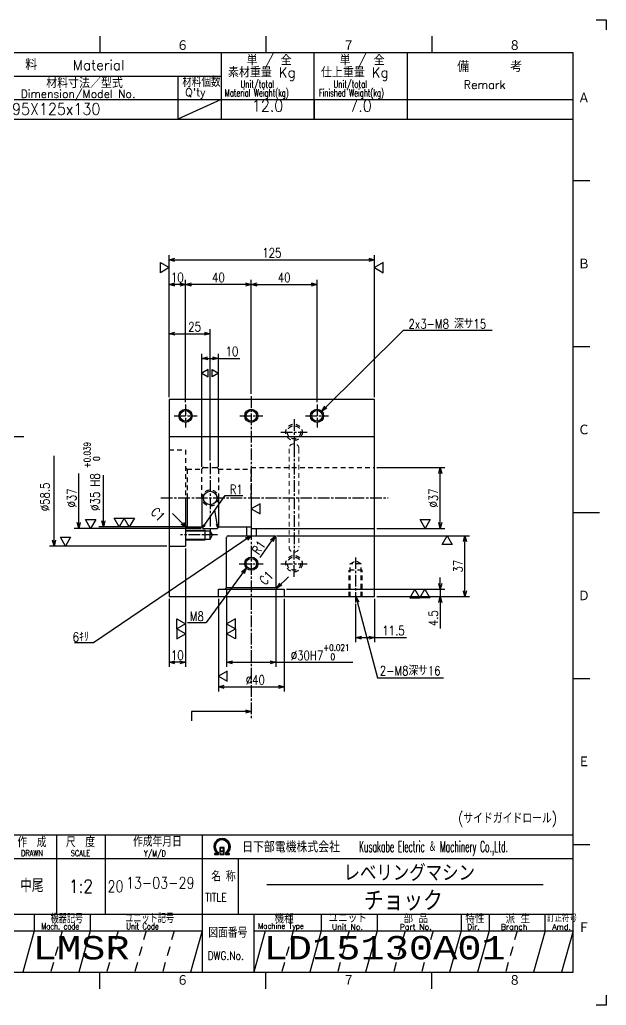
# Model space of a CAD drawing. Extents: x 0 to 1442, y 0 to 840.
# Drawn here: x 1086 to 1442, y 0 to 600 of the extents above; entities that cross this region are included whole.
import ezdxf
from ezdxf.enums import TextEntityAlignment as Align

# ---------------------------------------------------------------- set-up
doc = ezdxf.new("R2010")
doc.units = 0
doc.header["$LTSCALE"] = 1.4142
for name, pattern in [('GEN3A', [3.5, 2, -1.5]), ('GEN7A', [7.5, 5, -0.75, 1, -0.75]), ('HIDDEN2', [3.5, 2, -1.5])]:
    doc.linetypes.add(name, pattern=pattern)
doc.layers.get('0').update_dxf_attribs({"linetype": 'CONTINUOUS'})
doc.layers.get('DEFPOINTS').update_dxf_attribs({"linetype": 'CONTINUOUS'})
for name, color, linetype in [('2', 5, 'CONTINUOUS'), ('4', 3, 'CONTINUOUS'), ('5', 3, 'CONTINUOUS'), ('6', 52, 'CONTINUOUS'), ('7A', 4, 'GEN7A'), ('8', 1, 'CONTINUOUS'), ('9', 3, 'HIDDEN2'), ('RAHM2', 1, 'CONTINUOUS'), ('RAHM3', 52, 'CONTINUOUS')]:
    doc.layers.add(name, color=color, linetype=linetype)
doc.layers.add('3A', color=6, linetype='HIDDEN2', lineweight=20)
doc.styles.add('DIMENSION', font='monotxt.shx', dxfattribs={"bigfont": 'bigfont.shx'})
doc.styles.get("Standard").update_dxf_attribs({"font": 'romans.shx', "width": 0.8, "bigfont": 'extfont.shx'})
doc.dimstyles.new('GEN-ISO', dxfattribs={"dimscale": 1.41421, "dimtxt": 4, "dimasz": 2.5, "dimexe": 2, "dimexo": 1, "dimgap": 1, "dimtad": 3, "dimdec": 3, "dimrnd": 0.001, "dimdsep": 46, "dimtxsty": 'Standard', "dimblk": 'OPEN30', "dimcen": 0, "dimclrt": 52, "dimadec": 0, "dimazin": 0, "dimtp": 0.1, "dimtm": 0.1, "dimtfac": 0.6, "dimtdec": 3, "dimtmove": 0, "dimatfit": 3, "dimldrblk": 'OPEN30', "dimfxl": 1, "dimarcsym": 0})
doc.dimstyles.new('GEN-ISO$4', dxfattribs={"dimscale": 1.41421, "dimtxt": 4, "dimasz": 2.5, "dimexe": 2, "dimexo": 1, "dimgap": 1, "dimtad": 3, "dimdec": 3, "dimrnd": 0.001, "dimdsep": 46, "dimtxsty": 'Standard', "dimblk": 'OPEN30', "dimcen": 0, "dimclrt": 52, "dimadec": 0, "dimazin": 0, "dimtp": 0.1, "dimtm": 0.1, "dimtfac": 0.6, "dimtdec": 3, "dimtmove": 0, "dimatfit": 3, "dimldrblk": 'OPEN30', "dimfxl": 1, "dimarcsym": 0})

# ---------------------------------------------------------------- blocks, each defined once
blk = doc.blocks.new('1A3ﾌﾞﾋﾝ')
at = {"layer": 'RAHM2', "color": 5, "linetype": 'Continuous'}
for p, q in [((417, 297), (420, 297)), ((420, 297), (420, 294)), ((267.5, 292), (267.5, 287)), ((317.5, 292), (317.5, 287)), ((367.5, 292), (367.5, 287)), ((410, 287), (25, 287)), ((410, 10), (410, 287)), ((410, 248.5), (415, 248.5)), ((410, 198.5), (415, 198.5)), ((410, 148.5), (418, 148.5)), ((410, 98.5), (415, 98.5)), ((410, 48.5), (415, 48.5)), ((25, 10), (410, 10)), ((267.5, 5), (267.5, 10)), ((317.5, 5), (317.5, 10)), ((367.5, 5), (367.5, 10)), ((420, 3), (420, 0)), ((420, 0), (417, 0))]:
    blk.add_line(p, q, dxfattribs=at)
at = {"layer": 'RAHM2', "color": 7, "linetype": 'Continuous'}
for p, q in [((304, 287), (304, 267)), ((332, 267), (332, 287)), ((360, 287), (360, 267)), ((200, 280), (304, 280)), ((291, 280), (291, 267)), ((200, 273), (410, 273)), ((200, 267), (410, 267)), ((254.43, 51.26), (254.43, 27.42)), ((269.05, 51.26), (269.05, 27.42)), ((298.3, 51.26), (298.3, 10)), ((152.05, 44.26), (410, 44.26)), ((269.05, 44.26), (269.05, 27.42)), ((298.3, 44.26), (298.3, 44.26)), ((309.17, 44.26), (309.17, 27.42)), ((152.05, 27.42), (410, 27.42)), ((247.73, 27.42), (247.73, 22.42)), ((264.59, 27.42), (264.59, 22.42)), ((313.83, 27.42), (313.83, 10)), ((334.15, 27.42), (334.15, 22.42)), ((351, 27.42), (351, 22.42)), ((376.29, 27.42), (376.29, 22.42)), ((384.72, 27.42), (384.72, 22.42)), ((401.57, 22.42), (401.57, 27.42)), ((210.55, 22.42), (298.3, 22.42)), ((313.83, 22.42), (410, 22.42))]:
    blk.add_line(p, q, dxfattribs=at)
at = {"layer": 'RAHM2', "color": 3, "linetype": 'Continuous'}
for p, q in [((317.73, 36.35), (401.03, 36.35)), ((247.73, 22.42), (244.26, 10)), ((264.59, 22.42), (261.12, 10)), ((298.3, 22.42), (294.83, 10)), ((334.15, 22.42), (330.68, 10)), ((351, 22.42), (347.54, 10)), ((376.29, 22.42), (372.82, 10)), ((384.72, 22.42), (381.25, 10)), ((410, 22.42), (406.54, 10))]:
    blk.add_line(p, q, dxfattribs=at)
at = {"layer": 'RAHM2', "color": 3, "linetype": 'GEN3A'}
for p, q in [((256.16, 22.42), (252.69, 10)), ((273.01, 22.42), (269.55, 10)), ((281.44, 22.42), (277.98, 10)), ((289.87, 22.42), (286.41, 10)), ((325.72, 22.42), (322.25, 10)), ((342.57, 22.42), (339.11, 10)), ((359.43, 22.42), (355.97, 10)), ((367.86, 22.42), (364.39, 10)), ((393.14, 22.42), (389.68, 10))]:
    blk.add_line(p, q, dxfattribs=at)
at = {"layer": 'RAHM2', "color": 5, "linetype": 'Continuous'}
blk.add_lwpolyline([(410, 51.26), (152.05, 51.26), (152.05, 10)], dxfattribs=at)
at = {"layer": 'RAHM2', "color": 7, "linetype": 'Continuous'}
for points in [[(302.02, 45.4), (303.22, 45.4), (303.22, 46.01)], [(302.02, 45.58), (302.97, 45.58), (302.97, 45.91)], [(302.72, 45.82), (302.72, 45.75), (302.02, 45.75), (302.02, 45.4)], [(303.62, 47.51), (303.62, 45.4), (304.92, 45.4), (304.92, 47.51), (303.62, 47.51)], [(303.77, 47.36), (303.77, 46.53), (304.77, 46.53), (304.77, 47.36), (303.77, 47.36)], [(304.77, 46.38), (304.77, 45.55), (303.77, 45.55), (303.77, 46.38), (304.77, 46.38)], [(305.32, 45.98), (305.32, 45.4), (306.58, 45.4), (306.58, 45.75), (305.85, 45.75), (305.85, 45.8)], [(305.57, 45.87), (305.57, 45.58), (306.58, 45.58)]]:
    blk.add_lwpolyline(points, dxfattribs=at)
at = {"layer": 'RAHM2', "color": 3, "linetype": 'Continuous'}
for points in [[(317.29, 22.42), (313.83, 10)], [(401.57, 22.42), (401.57, 22.42), (398.11, 10)]]:
    blk.add_lwpolyline(points, dxfattribs=at)
at = {"layer": 'RAHM2', "color": 7, "linetype": 'Continuous'}
for radius, start, end in [(2.5, 308.2706, 230.8952), (2.28, 303.9949, 234.4013), (2.06, 299.8294, 238.4756)]:
    blk.add_arc((304.3, 47.76), radius, start, end, dxfattribs=at)
at = {"layer": 'RAHM2', "color": 5, "linetype": 'Continuous'}
for s, p in [('６', (290.6, 287.58)), ('７', (340.6, 287.58)), ('８', (390.6, 287.58)), ('Ａ', (411.44, 271.74)), ('Ｂ', (411.44, 221.74)), ('Ｃ', (411.44, 171.74)), ('Ｄ', (411.44, 121.74)), ('Ｅ', (411.44, 71.74)), ('Ｆ', (411.44, 21.74)), ('６', (290.6, 5.87)), ('７', (340.6, 5.87)), ('８', (390.6, 5.87))]:
    blk.add_text(s, height=3.31, dxfattribs=at).set_placement(p)
at = {"layer": 'RAHM2', "color": 7, "linetype": 'Continuous'}
for s, height, p in [('材\u3000\u3000\u3000\u3000\u3000料', 3.311, (223.18, 281.82)), ('単 / 全', 3, (311.71, 283.26)), ('単 / 全', 3, (339.71, 283.26)), ('Material', 3, (259.34, 281.82)), ('素材重量 Kg', 3, (306.08, 279.63)), ('仕上重量 Kg', 3, (334.08, 279.63)), ('備     考', 3.311, (375.08, 281.21)), ('材料寸法／型式', 3, (251.33, 276.39)), ('Dimension/Model No.', 2.4, (243.65, 273.45)), ("Q'ty", 2.4, (293.19, 273.93)), ('Remark', 2.5, (377.03, 276.16)), ('機種', 2.4, (320.08, 24.76)), ('ユニット', 2.4, (336.39, 24.96)), ('部 品', 2.4, (358.93, 24.79)), ('特性', 2.4, (377.55, 24.78)), ('派 生', 2.4, (389.65, 24.72)), ('Unit No.', 1.7, (337.39, 22.76)), ('Part No.', 1.7, (357.81, 22.76)), ('Dir.', 1.7, (378.09, 22.76)), ('Branch', 1.7, (388.28, 22.76)), ('Amd.', 1.7, (403.74, 22.76))]:
    blk.add_text(s, height=height, dxfattribs=at).set_placement(p)
for s, height, width, p in [('材料個数', 3, 0.8, (292.32, 276.75)), ('Material Weight(kg)', 2.2, 0.68, (305.1, 273.86)), ('Unit/total', 2.2, 0.7, (309.86, 276.49)), ('Finished Weight(kg)', 2.2, 0.68, (333.46, 273.86)), ('Unit/total', 2.2, 0.7, (337.86, 276.49)), ('作成年月日', 3, 0.7, (277.49, 47.82)), ('Kusakabe Electric ＆ Machinery Co.,Ltd.', 3.3108, 0.5, (345.56, 46.19)), ('Y/M/D', 1.8, 0.8, (280.79, 44.87)), ('名 称', 3, 0.7, (301.06, 37.33)), ('20', 3.5, 0.8, (269.81, 34.08)), ('TITLE', 2.5, 0.8, (299.18, 31.25)), ('機器記号', 2.5, 0.7, (252.65, 24.77)), ('ユニット記号', 2.5, 0.7, (275.14, 24.85)), ('訂正符号', 2, 0.8, (402.2, 25.16)), ('Mach. code', 2, 0.7, (249.86, 22.83)), ('Unit Code', 2, 0.7, (275.45, 22.83)), ('Machine Type', 1.7, 0.9, (315.15, 23.05)), ('図面番号', 3, 0.7, (300.15, 20.37))]:
    blk.add_text(s, height=height, dxfattribs=dict(at, width=width)).set_placement(p)
for s, height, width, p in [('作  成', 3, 0.7, (247.05, 49.35)), ('尺  度', 3, 0.7, (261.67, 49.35)), ('DRAWN', 1.8, 0.8, (247.05, 45.85)), ('SCALE', 1.8, 0.8, (261.67, 45.85)), ('DWG.No.', 2.5, 0.8, (305.41, 14.96))]:
    blk.add_text(s, height=height, dxfattribs=dict(at, width=width)).set_placement(p, align=Align.MIDDLE)
at = {"layer": 'RAHM2', "color": 7, "linetype": 'Continuous', "width": 0.844147}
blk.add_text('日下部電機株式会社', height=3.311, dxfattribs=at).set_placement((310.35, 46.06), (339.79, 46.06), align=Align.FIT)
at = {"layer": 'RAHM2', "color": 5, "linetype": 'Continuous', "width": 0.7}
for tag, p in [('HEADER3', (35, 274.01)), ('HEADER4', (54.75, 274)), ('HEADER15', (74.49, 274)), ('HEADER16', (94.43, 274))]:
    blk.add_attdef(tag, text='', height=6, dxfattribs=at).set_placement(p, align=Align.MIDDLE)
at = {"layer": 'RAHM2', "color": 7, "linetype": 'Continuous'}
blk.add_attdef('HEADER5', text='', height=2.5, dxfattribs=at).set_placement((63.69, 267.1), align=Align.BOTTOM_RIGHT)
for tag, height, width, p in [('HEADER1', 5, 0.9, (359.12, 40.15)), ('HEADER7', 5, 0.8, (174.38, 35.8)), ('GEN-TITLE-SCA', 4, 0.85, (261.79, 35.85)), ('HEADER2', 6, 0.9, (358.89, 31.68)), ('HEADER11', 3.2, 0.63, (46.91, 19.38)), ('HEADER9', 3.33, 0.8, (71.4, 19.2)), ('HEADER10', 3.5, 0.8, (92.57, 19.22)), ('HEADER14', 3.31, 0.8, (126.54, 12.82))]:
    blk.add_attdef(tag, text='', height=height, dxfattribs=dict(at, width=width)).set_placement(p, align=Align.MIDDLE)
at = {"layer": 'RAHM2', "color": 7, "linetype": 'Continuous', "width": 0.8}
blk.add_attdef('GEN-TITLE-DAT', text='', height=3.5, dxfattribs=at).set_placement((275.35, 34.1), align=Align.BOTTOM_LEFT)
at = {"layer": 'RAHM2', "color": 5, "linetype": 'Continuous', "style": 'DIMENSION', "width": 1.2}
for tag, p in [('HEADER13', (213.56, 11.75)), ('HEADER12', (247.26, 11.72)), ('GEN-TITLE-DWG', (316.79, 11.74))]:
    blk.add_attdef(tag, text='', height=7.02, dxfattribs=at).set_placement(p, align=Align.BOTTOM_LEFT)
blk.add_attdef('HEADER8', text='', height=7.02, dxfattribs=at).set_placement((406.69, 11.71), align=Align.BOTTOM_RIGHT)
at = {"layer": 'RAHM2', "color": 5, "linetype": 'Continuous'}
blk.add_attdef('HEADER6', text='', height=5.8, dxfattribs=at).set_placement((207.09, 13.03), align=Align.BOTTOM_RIGHT)
blk = doc.blocks.new('STDBUHIN')
at = {"color": 7}
for p, q in [((0, 0), (0, -6)), ((10, 0), (10, -6)), ((38, 0), (38, -6)), ((91, 0), (91, -6)), ((104, 0), (104, -6)), ((132, 0), (132, -6)), ((160, 0), (160, -6)), ((0, -6), (210, -6))]:
    blk.add_line(p, q, dxfattribs=at)
at = {"layer": 'RAHM3', "color": 7, "width": 0.9}
for tag, p in [('1GENST', (4.710911, -4.609434)), ('4GENST', (96.434633, -4.658422)), ('5GENST', (118, -4.729)), ('6GENST', (146, -4.729))]:
    blk.add_attdef(tag, text='', height=3.5, dxfattribs=at).set_placement(p, align=Align.BOTTOM_CENTER)
at = {"layer": 'RAHM3', "color": 7}
for tag, p, width in [('2GENST', (11.373533, -4.658422), 0.8), ('3GENST', (41.070972, -4.658422), 0.8), ('7GENST', (162.759538, -4.671383), 0.9)]:
    blk.add_attdef(tag, p, '', height=3.5, dxfattribs=dict(at, width=width))
blk = doc.blocks.new('_Open30')
at = {"color": 0, "linetype": 'ByBlock', "lineweight": -2}
for p, q in [((-1, 0.27), (0, 0)), ((0, 0), (-1, -0.27)), ((0, 0), (-1, 0))]:
    blk.add_line(p, q, dxfattribs=at)
blk = doc.blocks.new('*D90')
at = {"layer": '5', "color": 0, "lineweight": -2, "transparency": 16777216}
for p, q in [((1301.52, 247.44), (1301.52, 221.02)), ((1290.02, 244.44), (1290.02, 221.02)), ((1293.56, 223.85), (1297.99, 223.85)), ((1301.52, 223.85), (1321.03, 223.85))]:
    blk.add_line(p, q, dxfattribs=at)
at = {"layer": 'DEFPOINTS', "color": 0, "transparency": 16777216}
for p in [(1301.52, 248.85), (1290.02, 245.85), (1301.52, 223.85)]:
    blk.add_point(p, dxfattribs=at)
at = {"layer": '5', "color": 0, "lineweight": -2, "transparency": 16777216, "xscale": 3.535525, "yscale": 3.535525, "zscale": 3.535525, "rotation": 180}
blk.add_blockref('_Open30', (1290.02, 223.85), dxfattribs=at)
at = {"layer": '5', "color": 0, "lineweight": -2, "transparency": 16777216, "xscale": 3.535525, "yscale": 3.535525, "zscale": 3.535525}
blk.add_blockref('_Open30', (1301.52, 223.85), dxfattribs=at)
at = {"layer": '5', "color": 52, "transparency": 16777216, "insert": (1313.05, 228.09), "char_height": 5.657, "attachment_point": 5}
blk.add_mtext('11.5', dxfattribs=at)
blk = doc.blocks.new('*D91')
at = {"layer": '5', "color": 0, "lineweight": -2, "transparency": 16777216}
for p, q in [((1241.94, 285.85), (1359.35, 285.85)), ((1356.52, 252.39), (1356.52, 282.31)), ((1302.94, 248.85), (1359.35, 248.85))]:
    blk.add_line(p, q, dxfattribs=at)
at = {"layer": 'DEFPOINTS', "color": 0, "transparency": 16777216}
for p in [(1240.52, 285.85), (1356.52, 285.85), (1301.52, 248.85)]:
    blk.add_point(p, dxfattribs=at)
at = {"layer": '5', "color": 0, "lineweight": -2, "transparency": 16777216, "xscale": 3.535525, "yscale": 3.535525, "zscale": 3.535525}
for p, rotation in [((1356.52, 285.85), 90), ((1356.52, 248.85), 270)]:
    blk.add_blockref('_Open30', p, dxfattribs=dict(at, rotation=rotation))
at = {"layer": '5', "color": 52, "transparency": 16777216, "insert": (1352.28, 267.35), "char_height": 5.657, "attachment_point": 5, "rotation": 90}
blk.add_mtext('37', dxfattribs=at)
blk = doc.blocks.new('*D92')
at = {"layer": '5', "color": 0, "lineweight": -2, "transparency": 16777216}
for p, q in [((1341.52, 256.89), (1341.52, 260.42)), ((1247.94, 253.35), (1344.35, 253.35)), ((1341.52, 253.35), (1341.52, 248.85)), ((1302.94, 248.85), (1344.35, 248.85)), ((1341.52, 245.31), (1341.52, 229.47))]:
    blk.add_line(p, q, dxfattribs=at)
at = {"layer": 'DEFPOINTS', "color": 0, "transparency": 16777216}
for p in [(1246.52, 253.35), (1301.52, 248.85), (1341.52, 248.85)]:
    blk.add_point(p, dxfattribs=at)
at = {"layer": '5', "color": 0, "lineweight": -2, "transparency": 16777216, "xscale": 3.535525, "yscale": 3.535525, "zscale": 3.535525}
for p, rotation in [((1341.52, 253.35), 270), ((1341.52, 248.85), 90)]:
    blk.add_blockref('_Open30', p, dxfattribs=dict(at, rotation=rotation))
at = {"layer": '5', "color": 52, "transparency": 16777216, "insert": (1337.28, 235.62), "char_height": 5.657, "attachment_point": 5, "rotation": 90}
blk.add_mtext('4.5', dxfattribs=at)
blk = doc.blocks.new('*D93')
at = {"layer": '5', "color": 0, "lineweight": -2, "transparency": 16777216}
for p, q in [((1186.52, 278.19), (1186.52, 206.02)), ((1176.52, 247.44), (1176.52, 206.02)), ((1182.99, 208.85), (1180.06, 208.85))]:
    blk.add_line(p, q, dxfattribs=at)
at = {"layer": 'DEFPOINTS', "color": 0, "transparency": 16777216}
for p in [(1186.52, 279.6), (1176.52, 248.85), (1176.52, 208.85)]:
    blk.add_point(p, dxfattribs=at)
at = {"layer": '5', "color": 0, "lineweight": -2, "transparency": 16777216, "xscale": 3.535525, "yscale": 3.535525, "zscale": 3.535525, "rotation": 180}
blk.add_blockref('_Open30', (1176.52, 208.85), dxfattribs=at)
at = {"layer": '5', "color": 0, "lineweight": -2, "transparency": 16777216, "xscale": 3.535525, "yscale": 3.535525, "zscale": 3.535525}
blk.add_blockref('_Open30', (1186.52, 208.85), dxfattribs=at)
at = {"layer": '5', "color": 52, "transparency": 16777216, "insert": (1181.52, 213.09), "char_height": 5.657, "attachment_point": 5}
blk.add_mtext('10', dxfattribs=at)
blk = doc.blocks.new('*D94')
at = {"layer": '5', "color": 0, "lineweight": -2, "transparency": 16777216}
for p, q in [((1206.52, 247.44), (1206.52, 191.02)), ((1246.52, 247.44), (1246.52, 191.02)), ((1210.06, 193.85), (1242.99, 193.85))]:
    blk.add_line(p, q, dxfattribs=at)
at = {"layer": 'DEFPOINTS', "color": 0, "transparency": 16777216}
for p in [(1206.52, 248.85), (1246.52, 248.85), (1246.52, 193.85)]:
    blk.add_point(p, dxfattribs=at)
at = {"layer": '5', "color": 0, "lineweight": -2, "transparency": 16777216, "xscale": 3.535525, "yscale": 3.535525, "zscale": 3.535525, "rotation": 180}
blk.add_blockref('_Open30', (1206.52, 193.85), dxfattribs=at)
at = {"layer": '5', "color": 0, "lineweight": -2, "transparency": 16777216, "xscale": 3.535525, "yscale": 3.535525, "zscale": 3.535525}
blk.add_blockref('_Open30', (1246.52, 193.85), dxfattribs=at)
at = {"layer": '5', "color": 52, "transparency": 16777216, "insert": (1228.97, 198.09), "char_height": 5.657, "attachment_point": 5}
blk.add_mtext('%%C40', dxfattribs=at)
blk = doc.blocks.new('*D95')
at = {"layer": '5', "color": 0, "lineweight": -2, "transparency": 16777216}
for p, q in [((1211.52, 252.94), (1211.52, 206.02)), ((1241.52, 252.94), (1241.52, 206.02)), ((1215.06, 208.85), (1237.99, 208.85)), ((1241.52, 208.85), (1288.21, 208.85))]:
    blk.add_line(p, q, dxfattribs=at)
at = {"layer": 'DEFPOINTS', "color": 0, "transparency": 16777216}
for p in [(1211.52, 254.35), (1241.52, 254.35), (1241.52, 208.85)]:
    blk.add_point(p, dxfattribs=at)
at = {"layer": '5', "color": 0, "lineweight": -2, "transparency": 16777216, "xscale": 3.535525, "yscale": 3.535525, "zscale": 3.535525, "rotation": 180}
blk.add_blockref('_Open30', (1211.52, 208.85), dxfattribs=at)
at = {"layer": '5', "color": 0, "lineweight": -2, "transparency": 16777216, "xscale": 3.535525, "yscale": 3.535525, "zscale": 3.535525}
blk.add_blockref('_Open30', (1241.52, 208.85), dxfattribs=at)
at = {"layer": '5', "color": 52, "transparency": 16777216, "insert": (1268.39, 214.93), "char_height": 5.6568, "attachment_point": 5}
blk.add_mtext('%%C30H7\\H4;\\S+0.021^   0;', dxfattribs=at)
blk = doc.blocks.new('*D96')
at = {"layer": '5', "color": 0, "lineweight": -2, "transparency": 16777216}
blk.add_line((1231.87, 272.68), (1239.05, 282.78), dxfattribs=at)
at = {"layer": 'DEFPOINTS', "color": 0, "transparency": 16777216}
for p in [(1240.52, 284.85), (1241.1, 285.66)]:
    blk.add_point(p, dxfattribs=at)
at = {"layer": '5', "color": 0, "lineweight": -2, "transparency": 16777216, "xscale": 3.535525, "yscale": 3.535525, "zscale": 3.535525, "rotation": 54.57584092727332}
blk.add_blockref('_Open30', (1241.1, 285.66), dxfattribs=at)
at = {"layer": '5', "color": 52, "transparency": 16777216, "insert": (1230.98, 278.75), "char_height": 5.657, "attachment_point": 5, "rotation": 54.57584}
blk.add_mtext('R1', dxfattribs=at)
blk = doc.blocks.new('*D71')
at = {"layer": '5', "color": 0, "lineweight": -2, "transparency": 16777216}
for p, q in [((1176.52, 370.26), (1176.52, 456.68)), ((1301.52, 370.26), (1301.52, 456.68)), ((1180.06, 453.85), (1297.99, 453.85))]:
    blk.add_line(p, q, dxfattribs=at)
at = {"layer": 'DEFPOINTS', "color": 0, "transparency": 16777216}
for p in [(1301.52, 453.85), (1176.52, 368.85), (1301.52, 368.85)]:
    blk.add_point(p, dxfattribs=at)
at = {"layer": '5', "color": 0, "lineweight": -2, "transparency": 16777216, "xscale": 3.535525, "yscale": 3.535525, "zscale": 3.535525, "rotation": 180}
blk.add_blockref('_Open30', (1176.52, 453.85), dxfattribs=at)
at = {"layer": '5', "color": 0, "lineweight": -2, "transparency": 16777216, "xscale": 3.535525, "yscale": 3.535525, "zscale": 3.535525}
blk.add_blockref('_Open30', (1301.52, 453.85), dxfattribs=at)
at = {"layer": '5', "color": 52, "transparency": 16777216, "insert": (1239.02, 458.09), "char_height": 5.657, "attachment_point": 5}
blk.add_mtext('125', dxfattribs=at)
blk = doc.blocks.new('*D73')
at = {"layer": '5', "color": 0, "lineweight": -2, "transparency": 16777216}
for p, q in [((1196.52, 327.76), (1196.52, 396.68)), ((1206.52, 327.76), (1206.52, 396.68)), ((1200.06, 393.85), (1202.99, 393.85)), ((1206.52, 393.85), (1219.57, 393.85))]:
    blk.add_line(p, q, dxfattribs=at)
at = {"layer": 'DEFPOINTS', "color": 0, "transparency": 16777216}
for p in [(1206.52, 393.85), (1196.52, 326.35), (1206.52, 326.35)]:
    blk.add_point(p, dxfattribs=at)
at = {"layer": '5', "color": 0, "lineweight": -2, "transparency": 16777216, "xscale": 3.535525, "yscale": 3.535525, "zscale": 3.535525, "rotation": 180}
blk.add_blockref('_Open30', (1196.52, 393.85), dxfattribs=at)
at = {"layer": '5', "color": 0, "lineweight": -2, "transparency": 16777216, "xscale": 3.535525, "yscale": 3.535525, "zscale": 3.535525}
blk.add_blockref('_Open30', (1206.52, 393.85), dxfattribs=at)
at = {"layer": '5', "color": 52, "transparency": 16777216, "insert": (1214.81, 398.09), "char_height": 5.657, "attachment_point": 5}
blk.add_mtext('10', dxfattribs=at)
blk = doc.blocks.new('*D74')
at = {"layer": '5', "color": 0, "lineweight": -2, "transparency": 16777216}
for p, q in [((1176.52, 370.26), (1176.52, 411.68)), ((1180.06, 408.85), (1197.99, 408.85)), ((1201.52, 331.76), (1201.52, 411.68))]:
    blk.add_line(p, q, dxfattribs=at)
at = {"layer": 'DEFPOINTS', "color": 0, "transparency": 16777216}
for p in [(1201.52, 408.85), (1176.52, 368.85), (1201.52, 330.35)]:
    blk.add_point(p, dxfattribs=at)
at = {"layer": '5', "color": 0, "lineweight": -2, "transparency": 16777216, "xscale": 3.535525, "yscale": 3.535525, "zscale": 3.535525, "rotation": 180}
blk.add_blockref('_Open30', (1176.52, 408.85), dxfattribs=at)
at = {"layer": '5', "color": 0, "lineweight": -2, "transparency": 16777216, "xscale": 3.535525, "yscale": 3.535525, "zscale": 3.535525}
blk.add_blockref('_Open30', (1201.52, 408.85), dxfattribs=at)
at = {"layer": '5', "color": 52, "transparency": 16777216, "insert": (1192.03, 413.09), "char_height": 5.657, "attachment_point": 5}
blk.add_mtext('25', dxfattribs=at)
blk = doc.blocks.new('*D75')
at = {"layer": '5', "color": 0, "lineweight": -2, "transparency": 16777216}
for p, q in [((1186.52, 367.26), (1186.52, 441.68)), ((1222.99, 438.85), (1190.06, 438.85)), ((1226.52, 372.26), (1226.52, 441.68))]:
    blk.add_line(p, q, dxfattribs=at)
at = {"layer": 'DEFPOINTS', "color": 0, "transparency": 16777216}
for p in [(1186.52, 438.85), (1226.52, 370.85), (1186.52, 365.85)]:
    blk.add_point(p, dxfattribs=at)
at = {"layer": '5', "color": 0, "lineweight": -2, "transparency": 16777216, "xscale": 3.535525, "yscale": 3.535525, "zscale": 3.535525, "rotation": 180}
blk.add_blockref('_Open30', (1186.52, 438.85), dxfattribs=at)
at = {"layer": '5', "color": 0, "lineweight": -2, "transparency": 16777216, "xscale": 3.535525, "yscale": 3.535525, "zscale": 3.535525}
blk.add_blockref('_Open30', (1226.52, 438.85), dxfattribs=at)
at = {"layer": '5', "color": 52, "transparency": 16777216, "insert": (1206.52, 443.09), "char_height": 5.657, "attachment_point": 5}
blk.add_mtext('40', dxfattribs=at)
blk = doc.blocks.new('*D76')
at = {"layer": '5', "color": 0, "lineweight": -2, "transparency": 16777216}
for p, q in [((1176.52, 370.26), (1176.52, 441.68)), ((1182.99, 438.85), (1180.06, 438.85)), ((1186.52, 367.26), (1186.52, 441.68))]:
    blk.add_line(p, q, dxfattribs=at)
at = {"layer": 'DEFPOINTS', "color": 0, "transparency": 16777216}
for p in [(1176.52, 438.85), (1176.52, 368.85), (1186.52, 365.85)]:
    blk.add_point(p, dxfattribs=at)
at = {"layer": '5', "color": 0, "lineweight": -2, "transparency": 16777216, "xscale": 3.535525, "yscale": 3.535525, "zscale": 3.535525, "rotation": 180}
blk.add_blockref('_Open30', (1176.52, 438.85), dxfattribs=at)
at = {"layer": '5', "color": 0, "lineweight": -2, "transparency": 16777216, "xscale": 3.535525, "yscale": 3.535525, "zscale": 3.535525}
blk.add_blockref('_Open30', (1186.52, 438.85), dxfattribs=at)
at = {"layer": '5', "color": 52, "transparency": 16777216, "insert": (1181.52, 443.09), "char_height": 5.657, "attachment_point": 5}
blk.add_mtext('10', dxfattribs=at)
blk = doc.blocks.new('*D77')
at = {"layer": '5', "color": 0, "lineweight": -2, "transparency": 16777216}
for p, q in [((1226.52, 372.26), (1226.52, 441.68)), ((1230.06, 438.85), (1262.99, 438.85)), ((1266.52, 367.26), (1266.52, 441.68))]:
    blk.add_line(p, q, dxfattribs=at)
at = {"layer": 'DEFPOINTS', "color": 0, "transparency": 16777216}
for p in [(1266.52, 438.85), (1226.52, 370.85), (1266.52, 365.85)]:
    blk.add_point(p, dxfattribs=at)
at = {"layer": '5', "color": 0, "lineweight": -2, "transparency": 16777216, "xscale": 3.535525, "yscale": 3.535525, "zscale": 3.535525, "rotation": 180}
blk.add_blockref('_Open30', (1226.52, 438.85), dxfattribs=at)
at = {"layer": '5', "color": 0, "lineweight": -2, "transparency": 16777216, "xscale": 3.535525, "yscale": 3.535525, "zscale": 3.535525}
blk.add_blockref('_Open30', (1266.52, 438.85), dxfattribs=at)
at = {"layer": '5', "color": 52, "transparency": 16777216, "insert": (1246.52, 443.09), "char_height": 5.657, "attachment_point": 5}
blk.add_mtext('40', dxfattribs=at)
blk = doc.blocks.new('*D78')
at = {"layer": '5', "color": 0, "lineweight": -2, "transparency": 16777216}
for p, q in [((1302.94, 327.35), (1344.35, 327.35)), ((1341.52, 293.89), (1341.52, 323.81)), ((1302.94, 290.35), (1344.35, 290.35))]:
    blk.add_line(p, q, dxfattribs=at)
at = {"layer": 'DEFPOINTS', "color": 0, "transparency": 16777216}
for p in [(1301.52, 327.35), (1341.52, 327.35), (1301.52, 290.35)]:
    blk.add_point(p, dxfattribs=at)
at = {"layer": '5', "color": 0, "lineweight": -2, "transparency": 16777216, "xscale": 3.535525, "yscale": 3.535525, "zscale": 3.535525}
for p, rotation in [((1341.52, 327.35), 90), ((1341.52, 290.35), 270)]:
    blk.add_blockref('_Open30', p, dxfattribs=dict(at, rotation=rotation))
at = {"layer": '5', "color": 52, "transparency": 16777216, "insert": (1337.28, 308.85), "char_height": 5.657, "attachment_point": 5, "rotation": 90}
blk.add_mtext('%%C37', dxfattribs=at)

msp = doc.modelspace()

# ---------------------------------------------------------------- linework, layer by layer
msp.add_line((1208.1395, 551.5419), (1181.8756, 539.4201))
at = {"layer": '2'}
for p, q in [((1176.5237, 368.8499), (1176.5237, 248.8499)), ((1301.5237, 368.8499), (1176.5237, 368.8499)), ((1301.5237, 248.8499), (1301.5237, 368.8499)), ((1176.5237, 346.3499), (1301.5237, 346.3499)), ((1186.5237, 308.8499), (1186.5237, 279.5999)), ((1187.5237, 308.8499), (1187.5237, 291.3499)), ((1196.5237, 308.8499), (1196.5237, 291.3499)), ((1206.5237, 308.8499), (1206.5237, 291.3499)), ((1226.5237, 308.8499), (1226.5237, 290.3499)), ((1186.5237, 290.3499), (1187.5237, 291.3499)), ((1186.5237, 288.8499), (1201.5237, 288.8499)), ((1187.5237, 291.3499), (1196.5237, 291.3499)), ((1197.5237, 290.3499), (1205.5237, 290.3499)), ((1202.9671, 286.3499), (1201.5237, 288.8499)), ((1201.5237, 283.8499), (1201.5237, 288.8499)), ((1206.5237, 291.3499), (1226.5237, 291.3499)), ((1223.5237, 291.3499), (1223.5237, 285.8499)), ((1226.5237, 290.3499), (1301.5237, 290.3499)), ((1229.5237, 290.3499), (1229.5237, 285.8499)), ((1186.5237, 283.8499), (1201.5237, 283.8499)), ((1201.5237, 283.8499), (1202.9671, 286.3499)), ((1211.5237, 254.3499), (1211.5237, 284.8499)), ((1212.5237, 285.8499), (1240.5237, 285.8499)), ((1241.5237, 284.8499), (1241.5237, 254.3499)), ((1176.5237, 279.5999), (1186.5237, 279.5999)), ((1206.5237, 253.3499), (1246.5237, 253.3499)), ((1206.5237, 248.8499), (1206.5237, 253.3499)), ((1211.5237, 254.3499), (1210.5237, 253.3499)), ((1211.5237, 254.3499), (1241.5237, 254.3499)), ((1241.5237, 254.3499), (1242.5237, 253.3499)), ((1246.5237, 253.3499), (1246.5237, 248.8499)), ((1176.5237, 248.8499), (1301.5237, 248.8499))]:
    msp.add_line(p, q, dxfattribs=at)
for centre, radius in [((1186.5237, 358.8499), 3.25), ((1226.5237, 358.8499), 3.25), ((1266.5237, 358.8499), 3.25), ((1201.5237, 308.8499), 4.1), ((1226.5238, 268.8499), 3.25)]:
    msp.add_circle(centre, radius, dxfattribs=at)
for centre, start, end in [((1197.5237, 291.3499), 180, 270), ((1205.5237, 291.3499), 270, 0), ((1212.5237, 284.8499), 90, 180), ((1240.5237, 284.8499), 0, 90)]:
    msp.add_arc(centre, 1, start, end, dxfattribs=at)
msp.add_point((1186.5237, 286.3499), dxfattribs=at)
at = {"layer": '3A'}
for p, q in [((1249.5237, 338.8499), (1249.5237, 278.8499)), ((1255.5237, 338.8499), (1255.5237, 278.8499))]:
    msp.add_line(p, q, dxfattribs=at)
for centre, start, end in [((1252.5237, 338.8499), 0, 180), ((1252.5237, 278.8499), 180, 0)]:
    msp.add_arc(centre, 3, start, end, dxfattribs=at)
at = {"layer": '4'}
for p, q in [((1210.6075, 310.3382), (1221.3117, 310.3382)), ((1186.5237, 289.3499), (1198.5237, 289.3499)), ((1198.5237, 283.3499), (1198.5237, 289.3499)), ((1186.5237, 283.3499), (1198.5237, 283.3499))]:
    msp.add_line(p, q, dxfattribs=at)
for centre in [(1186.5237, 358.8499), (1226.5237, 358.8499), (1266.5237, 358.8499), (1226.5238, 268.8499)]:
    msp.add_circle(centre, 4, dxfattribs=at)
at = {"layer": '5'}
for p, q in [((1319.1344, 410.9385), (1373.0958, 410.9385)), ((1024.8976, 346.3499), (1088.1834, 346.3499)), ((1196.1095, 290.3499), (1118.6957, 290.3499)), ((1186.1095, 291.3499), (1133.6957, 291.3499)), ((1175.1095, 279.5999), (1103.6957, 279.5999)), ((1187.805, 233.0339), (1199.0786, 233.0339)), ((1130.4707, 220.6727), (1118.8904, 220.6727)), ((1303.2215, 199.3631), (1343.5451, 199.3631))]:
    msp.add_line(p, q, dxfattribs=at)
at = {"layer": '7A'}
for p, q in [((1226.5237, 370.8499), (1226.5237, 308.8499)), ((1186.5237, 365.8499), (1186.5237, 351.8499)), ((1266.5237, 365.8499), (1266.5237, 351.8499)), ((1179.5237, 358.8499), (1193.5237, 358.8499)), ((1219.5237, 358.8499), (1233.5237, 358.8499)), ((1252.5237, 356.8499), (1252.5237, 340.8499)), ((1259.5237, 358.8499), (1273.5237, 358.8499)), ((1244.5237, 348.8499), (1260.5237, 348.8499)), ((1252.5237, 340.8499), (1252.5237, 276.8499)), ((1201.5237, 330.3499), (1201.5237, 287.3499)), ((1171.5237, 308.8499), (1309.7126, 308.8499)), ((1226.5237, 290.3499), (1226.5237, 174.3744)), ((1205.9671, 286.3499), (1183.5237, 286.3499)), ((1252.5237, 260.8499), (1252.5237, 276.8499)), ((1290.0237, 272.6991), (1290.0237, 245.8499)), ((1219.2454, 268.8499), (1233.8021, 268.8499)), ((1244.5237, 268.8499), (1260.5237, 268.8499))]:
    msp.add_line(p, q, dxfattribs=at)
at = {"layer": '8'}
for points in [[(1176.5237, 449.0826), (1171.2205, 446.0209), (1171.2205, 452.1444), (1176.5237, 449.0826)], [(1301.5237, 449.0826), (1306.827, 446.0209), (1306.827, 452.1444), (1301.5237, 449.0826)], [(1196.5237, 384.8228), (1200.327, 382.6271), (1200.327, 387.0185)], [(1206.5237, 384.8228), (1202.7205, 382.6271), (1202.7205, 387.0185)], [(1226.5237, 302.1673), (1231.827, 299.1055), (1231.827, 305.229), (1226.5237, 302.1673)], [(1128.787, 290.3499), (1125.7253, 295.6531), (1131.8488, 295.6531), (1128.787, 290.3499)], [(1146.1817, 291.3499), (1143.12, 296.6531), (1149.2435, 296.6531), (1146.1817, 291.3499)], [(1152.3052, 291.3499), (1149.2435, 296.6531), (1155.367, 296.6531), (1152.3052, 291.3499)], [(1332.285, 290.3499), (1329.2232, 295.6531), (1335.3467, 295.6531), (1332.285, 290.3499)], [(1113.4974, 279.5999), (1110.4357, 284.9031), (1116.5591, 284.9031), (1113.4974, 279.5999)], [(1345.6512, 285.8499), (1348.7129, 280.5466), (1342.5895, 280.5466), (1345.6512, 285.8499)], [(1326.0277, 253.3499), (1322.966, 248.0466), (1329.0895, 248.0466), (1326.0277, 253.3499)], [(1332.1512, 253.3499), (1335.2129, 248.0466), (1329.0895, 248.0466), (1332.1512, 253.3499)], [(1186.5237, 232.3001), (1181.2205, 229.2383), (1181.2205, 235.3618), (1186.5237, 232.3001)], [(1211.5237, 232.3001), (1216.827, 229.2383), (1216.827, 235.3618), (1211.5237, 232.3001)], [(1186.5237, 226.1766), (1181.2205, 229.2383), (1181.2205, 223.1149), (1186.5237, 226.1766)], [(1211.5237, 226.1766), (1216.827, 229.2383), (1216.827, 223.1149), (1211.5237, 226.1766)], [(1206.5237, 200.452), (1211.827, 197.3903), (1211.827, 203.5137), (1206.5237, 200.452)]]:
    msp.add_lwpolyline(points, close=True, dxfattribs=at)
at = {"layer": '9'}
for p, q in [((1176.5237, 338.0999), (1186.5237, 338.0999)), ((1186.5237, 338.0999), (1186.5237, 308.8499)), ((1186.5237, 327.3499), (1187.5237, 326.3499)), ((1187.5237, 326.3499), (1187.5237, 308.8499)), ((1187.5237, 326.3499), (1196.5237, 326.3499)), ((1196.5237, 308.8499), (1196.5237, 326.3499)), ((1197.5237, 327.3499), (1205.5237, 327.3499)), ((1206.5237, 326.3499), (1226.5237, 326.3499)), ((1206.5237, 326.3499), (1206.5237, 308.8499)), ((1226.5237, 327.3499), (1301.5237, 327.3499)), ((1226.5237, 308.8499), (1226.5237, 327.3499)), ((1286.7737, 268.8499), (1290.0237, 270.7263)), ((1293.2737, 268.8499), (1290.0237, 270.7263)), ((1286.0237, 248.8499), (1286.0237, 264.8499)), ((1294.0237, 264.8499), (1286.0237, 264.8499)), ((1286.7737, 248.8499), (1286.7737, 268.8499)), ((1293.2737, 268.8499), (1286.7737, 268.8499)), ((1293.2737, 248.8499), (1293.2737, 268.8499)), ((1294.0237, 248.8499), (1294.0237, 264.8499))]:
    msp.add_line(p, q, dxfattribs=at)
for centre, radius in [((1252.5237, 348.8499), 5), ((1252.5237, 348.8499), 4), ((1201.5237, 308.8499), 4.9), ((1252.5237, 268.8499), 5), ((1252.5237, 268.8499), 4)]:
    msp.add_circle(centre, radius, dxfattribs=at)
for centre, start, end in [((1197.5237, 326.3499), 90, 180), ((1205.5237, 326.3499), 0, 90)]:
    msp.add_arc(centre, 1, start, end, dxfattribs=at)

# ---------------------------------------------------------------- block references
at = {"layer": '2'}
ref = msp.add_blockref('1A3ﾌﾞﾋﾝ', (593.9682, 0), dxfattribs=dict(at, xscale=2.02030000060609, yscale=2.02030000060609, zscale=2.02030000060609))
ref.add_attrib('GEN-TITLE-DWG', 'LD15130A01', dxfattribs={"layer": 'RAHM2', "color": 5, "linetype": 'Continuous', "height": 14.18857, "style": 'DIMENSION', "width": 1.2}).set_placement((1233.9791, 23.7092), align=Align.BOTTOM_LEFT)
ref.add_attrib('GEN-TITLE-DAT', '13-03-29', dxfattribs={"layer": 'RAHM2', "color": 7, "linetype": 'Continuous', "height": 7.07105, "width": 0.8}).set_placement((1150.265, 68.8969), align=Align.BOTTOM_LEFT)
ref.add_attrib('GEN-TITLE-SCA', '1:2', dxfattribs={"layer": 'RAHM2', "color": 7, "linetype": 'Continuous', "height": 8.0812, "width": 0.85}).set_placement((1122.8652, 72.4284), align=Align.MIDDLE)
ref.add_attrib('HEADER1', ' レベリングマシン', dxfattribs={"layer": 'RAHM2', "color": 7, "linetype": 'Continuous', "height": 10.1015, "width": 0.9}).set_placement((1319.5033, 81.1097), align=Align.MIDDLE)
ref.add_attrib('HEADER2', 'チョック', dxfattribs={"layer": 'RAHM2', "color": 7, "linetype": 'Continuous', "height": 12.1218, "width": 0.9}).set_placement((1319.0426, 63.9998), align=Align.MIDDLE)
ref.add_attrib('HEADER12', 'LMSR', dxfattribs={"layer": 'RAHM2', "color": 5, "linetype": 'Continuous', "height": 14.18857, "style": 'DIMENSION', "width": 1.2}).set_placement((1093.5039, 23.6768), align=Align.BOTTOM_LEFT)
at = {"layer": 'RAHM2'}
ref = msp.add_blockref('STDBUHIN', (998.0283, 551.5419), dxfattribs=dict(at, xscale=2.02030000060609, yscale=2.02030000060609, zscale=2.02030000060609))
ref.add_attrib('1GENST', '1', dxfattribs={"layer": 'RAHM3', "color": 7, "height": 7.0711, "width": 0.9}).set_placement((1007.5457, 542.2295), align=Align.BOTTOM_CENTER)
ref.add_attrib('2GENST', 'SS400', (1021.0062, 542.1305), dxfattribs={"layer": 'RAHM3', "color": 7, "height": 7.07105, "width": 0.9})
ref.add_attrib('3GENST', '95X125x130', (1081.004, 542.1305), dxfattribs={"layer": 'RAHM3', "color": 7, "height": 7.07105, "width": 0.9})
ref.add_attrib('5GENST', '12.0', dxfattribs={"layer": 'RAHM3', "color": 7, "height": 7.07105, "width": 0.9}).set_placement((1236.4237, 541.9879), align=Align.BOTTOM_CENTER)
ref.add_attrib('6GENST', '7.0', dxfattribs={"layer": 'RAHM3', "color": 7, "height": 7.07105, "width": 0.9}).set_placement((1292.9921, 541.9879), align=Align.BOTTOM_CENTER)

# ---------------------------------------------------------------- texts
at = {"color": 52, "linetype": 'ByBlock', "char_height": 5.65684, "attachment_point": 5, "rotation": 90}
for s, insert in [('%%C35 H8 \\H4;\\S+0.039^   0;', (1129.4827, 321.9808)), ('%%C58.5', (1101.0126, 309.5063)), ('%%C37', (1117.269, 308.8532))]:
    msp.add_mtext(s, dxfattribs=dict(at, insert=insert))
at = {"layer": '5', "color": 52}
for s, insert, char_height, attachment_point in [('2x3-M8 深サ15', (1369.4137, 414.8152), 5.65684, 6), ('M8', (1197.665, 236.8139), 5.65684, 6), ('6ｷﾘ', (1127.6182, 224.1893), 5.65684, 6), ('2-M8深サ16', (1304.6859, 203.6807), 5.65684, 4), ('中尾', (1085.9371, 72.8802), 8.05714, 4)]:
    msp.add_mtext(s, dxfattribs=dict(at, insert=insert, char_height=char_height, attachment_point=attachment_point))
at = {"layer": '6', "width": 0.8}
for s, height, p in [('R1', 5.6, (1213.4424, 311.2614)), ('(サイドガイドロール)', 6.5, (1352.3946, 110.7043))]:
    msp.add_text(s, height=height, dxfattribs=at).set_placement(p)
for rotation, p in [(315, (1164.9435, 299.7563)), (45, (1234.7862, 255.4427))]:
    msp.add_text('C1', height=5.6, rotation=rotation, dxfattribs=at).set_placement(p)

# ---------------------------------------------------------------- dimensions: what is measured, and where the dimension line sits
at = {"layer": '5'}
for base, p1, p2, angle, picture, middle in [((1301.5237, 453.8499), (1176.5237, 368.8499), (1301.5237, 368.8499), 180, '*D71', (1239.0237, 458.0925)), ((1176.5237, 438.8499), (1186.5237, 365.8499), (1176.5237, 368.8499), 180, '*D76', (1181.5237, 443.0925)), ((1186.5237, 438.8499), (1226.5237, 370.8499), (1186.5237, 365.8499), 180, '*D75', (1206.5237, 443.0925)), ((1266.5237, 438.8499), (1226.5237, 370.8499), (1266.5237, 365.8499), 180, '*D77', (1246.5237, 443.0925)), ((1356.5237, 285.8499), (1301.5237, 248.8499), (1240.5237, 285.8499), 270, '*D91', (1352.2811, 267.3499)), ((1176.5237, 208.8499), (1186.5237, 279.5999), (1176.5237, 248.8499), 180, '*D93', (1181.5237, 213.0925)), ((1341.5237, 248.8499), (1246.5237, 253.3499), (1301.5237, 248.8499), 270, '*D92', (1337.2811, 235.6237))]:
    dim = msp.add_linear_dim(base=base, p1=p1, p2=p2, angle=angle, dimstyle='GEN-ISO', dxfattribs=at)
    dim.commit()
    dim.dimension.update_dxf_attribs({"geometry": picture, "text_midpoint": middle})
for base, p1, p2, picture, middle in [((1201.5237, 408.8499), (1176.5237, 368.8499), (1201.5237, 330.3499), '*D74', (1192.0319, 408.8499)), ((1206.5237, 393.8499), (1196.5237, 326.3499), (1206.5237, 326.3499), '*D73', (1214.8137, 393.8499)), ((1301.5237, 223.8499), (1290.0237, 245.8499), (1301.5237, 248.8499), '*D90', (1313.0462, 223.8499))]:
    dim = msp.add_linear_dim(base=base, p1=p1, p2=p2, angle=180, dimstyle='GEN-ISO', dxfattribs=at)
    dim.commit()
    dim.dimension.update_dxf_attribs({"geometry": picture, "text_midpoint": middle, "dimtype": 160})
dim = msp.add_linear_dim(base=(1341.5237, 327.3499), p1=(1301.5237, 290.3499), p2=(1301.5237, 327.3499), angle=90, dimstyle='GEN-ISO', override={"dimpost": '%%C<>'}, dxfattribs=at)
dim.commit()
dim.dimension.update_dxf_attribs({"geometry": '*D78', "text_midpoint": (1341.5237, 308.8499), "dimtype": 160})
dim = msp.add_radius_dim(center=(1240.5237, 284.8499), mpoint=(1241.1034, 285.6648), dimstyle='GEN-ISO$4', dxfattribs=at)
dim.commit()
dim.dimension.update_dxf_attribs({"geometry": '*D96', "text_midpoint": (1234.4364, 276.2918), "dimtype": 164})
for base, p1, p2, text, picture, middle in [((1241.5237, 208.8499), (1211.5237, 254.3499), (1241.5237, 254.3499), '%%C<>H7\\H4;\\S+0.021^   0;', '*D95', (1268.3913, 208.8499)), ((1246.5237, 193.8499), (1206.5237, 248.8499), (1246.5237, 248.8499), '%%C<>', '*D94', (1228.9732, 193.8499))]:
    dim = msp.add_linear_dim(base=base, p1=p1, p2=p2, angle=180, text=text, dimstyle='GEN-ISO', dxfattribs=at)
    dim.commit()
    dim.dimension.update_dxf_attribs({"geometry": picture, "text_midpoint": middle, "dimtype": 160})

# ---------------------------------------------------------------- leaders
for points in [[(1269.3662, 361.6642), (1319.1344, 410.9385)], [(1106.5237, 279.5999), (1106.5237, 334.5644)], [(1121.5237, 290.3499), (1121.5237, 323.8144)], [(1136.5237, 291.3499), (1136.5237, 322.8144)], [(1187.0237, 290.8499), (1178.5385, 299.3352)], [(1226.5237, 285.8499), (1130.4707, 220.6727)], [(1223.4939, 266.0978), (1199.0786, 233.0339)], [(1242.0237, 253.8499), (1249.0948, 260.921)], [(1290.1557, 248.8499), (1303.2215, 199.3631)]]:
    msp.add_leader(points, dimstyle='GEN-ISO', dxfattribs=at)
for points, override in [([(1196.8166, 290.6428), (1210.6075, 310.3382)], {"dimasz": 1.5}), ([(1206.2309, 290.6428), (1204.3371, 301.3831)], {"dimasz": 1.5}), ([(1226.5237, 178.85), (1190.2165, 178.85), (1190.2165, 173.1932)], {"dimgap": 1, "dimtad": 0})]:
    msp.add_leader(points, dimstyle='GEN-ISO', override=override, dxfattribs=at)

doc.saveas('drawing.dxf')
